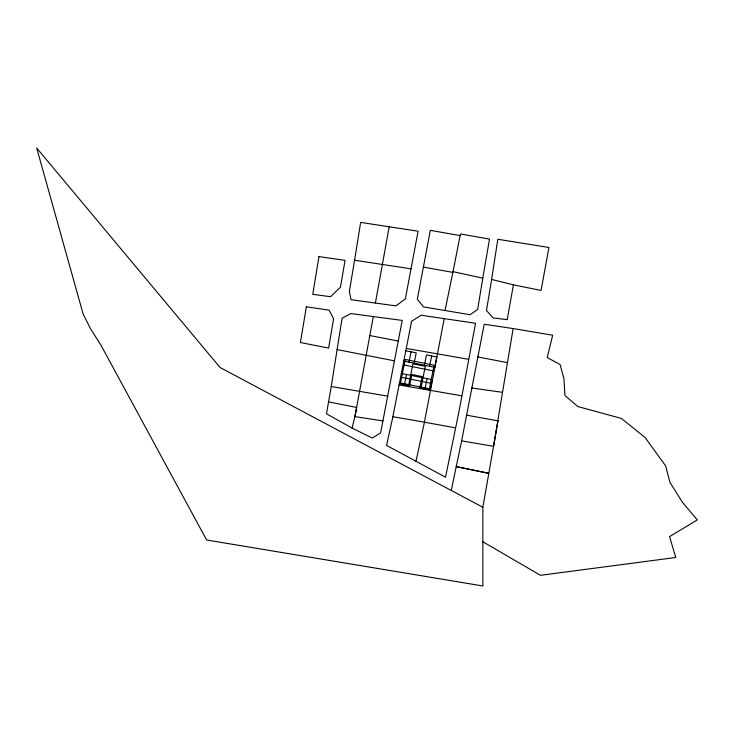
<?xml version="1.0" encoding="UTF-8"?>
<svg xmlns="http://www.w3.org/2000/svg" width="734" height="734" viewBox="0 0 734 734"><rect width="100%" height="100%" fill="white"/><g stroke="black" fill="none" stroke-linecap="round" stroke-linejoin="round"><path stroke-width="1.1" d="M482.853 507.267L482.853 585.98L206.63 539.995L100.852 345.017L90.566 328.841L83.07 313.813L36.7 148.02L220.081 367.523L482.853 507.267L498.028 420.839M331.245 386.524L342.081 318.244L350.843 313.574L402.223 320.419L380.616 432.849L372.312 438.07L352.081 428.06L326.492 413.802L331.245 386.524L387.846 396.167M491.615 279.443L497.826 239.275L548.949 247.496L541.05 290.444L513.405 284.856L491.615 279.443L486.468 310.528L493.11 317.932L507.212 319.648L513.405 284.856M451.318 490.083L461.631 440.877L493.56 446.309L513.139 328.548L552.684 335.218L547.206 357.568L560.106 364.532L564.006 379.065L564.923 395.488L577.823 406.544L621.303 418.389L644.984 437.391L665.646 465.897L669.977 482.431L682.464 502.35L697.3 519.901L669.546 536.609L675.766 557.491L540.463 575.318L482.853 541.756M354.586 260.221L360.642 222.393L418.086 231.201L405.351 298.885L395.947 305.894L351.045 299.692L349.356 291.582L354.586 260.221L411.214 268.864M482.798 278.177L477.66 309.491L470.044 314.73L423.445 306.885L417.334 299.243L430.326 230.338L460.126 235.605L460.613 233.999L489.514 239.101L482.798 278.177L453.025 271.644L445.088 310.234M415.939 461.567L424.454 422.188L392.855 416.728L411.581 321.299L421.05 315.225L475.549 323.254L459.016 411.37L445.529 477.228L386.552 445.4L392.901 416.719M375.432 302.876L389.203 226.705M461.631 440.877L484.211 324.254L513.084 328.557M373.331 316.427L354.926 416.628L352.081 428.06M444.217 318.639L424.399 422.197L455.465 427.839M453.025 271.644L460.126 235.605M404.434 384.772L406.508 374.478M408.985 362.11L411.058 351.815M408.755 384.616L412.93 363.844L425.289 366.321L421.114 387.102M414.141 363.147L416.206 352.843L405.902 350.779M424.435 365.22L426.509 354.917L436.803 356.981L434.739 367.284M425.032 388.91L427.105 378.616M429.592 366.248L431.656 355.953M432.253 379.643L430.188 389.947L419.885 387.882L422.151 376.588L411.847 374.523L409.581 385.809L399.287 383.744M471.714 388.002L502.423 392.323M382.983 420.894L354.926 416.628L356.66 407.462L328.538 401.902M399.021 384.937L461.75 395.809M468.503 359.275L406.352 348.448M423.591 267.103L452.786 272.397M466.842 415.205L497.973 420.848M477.66 356.926L507.396 362.605M394.534 360.862L336.998 349.558M369.734 335.53L398.305 341.062M403.81 361.073L434.831 367.303M404.095 365.009L432.987 370.808M401.324 373.432L432.436 379.68M401.608 377.368L430.5 383.176M318.941 256.616L312.767 294.334L330.575 296.729L340.448 287.168L345.063 260.35L318.941 256.616M306.353 306.784L300.417 342.539L328.63 348.081L333.594 318.813L329.144 310.188L306.353 306.784M405.214 359.421L400.489 382.955L429.381 388.763L434.106 365.22L405.214 359.421M488.725 473.311L456.108 466.595L488.679 473.32"/></g></svg>
